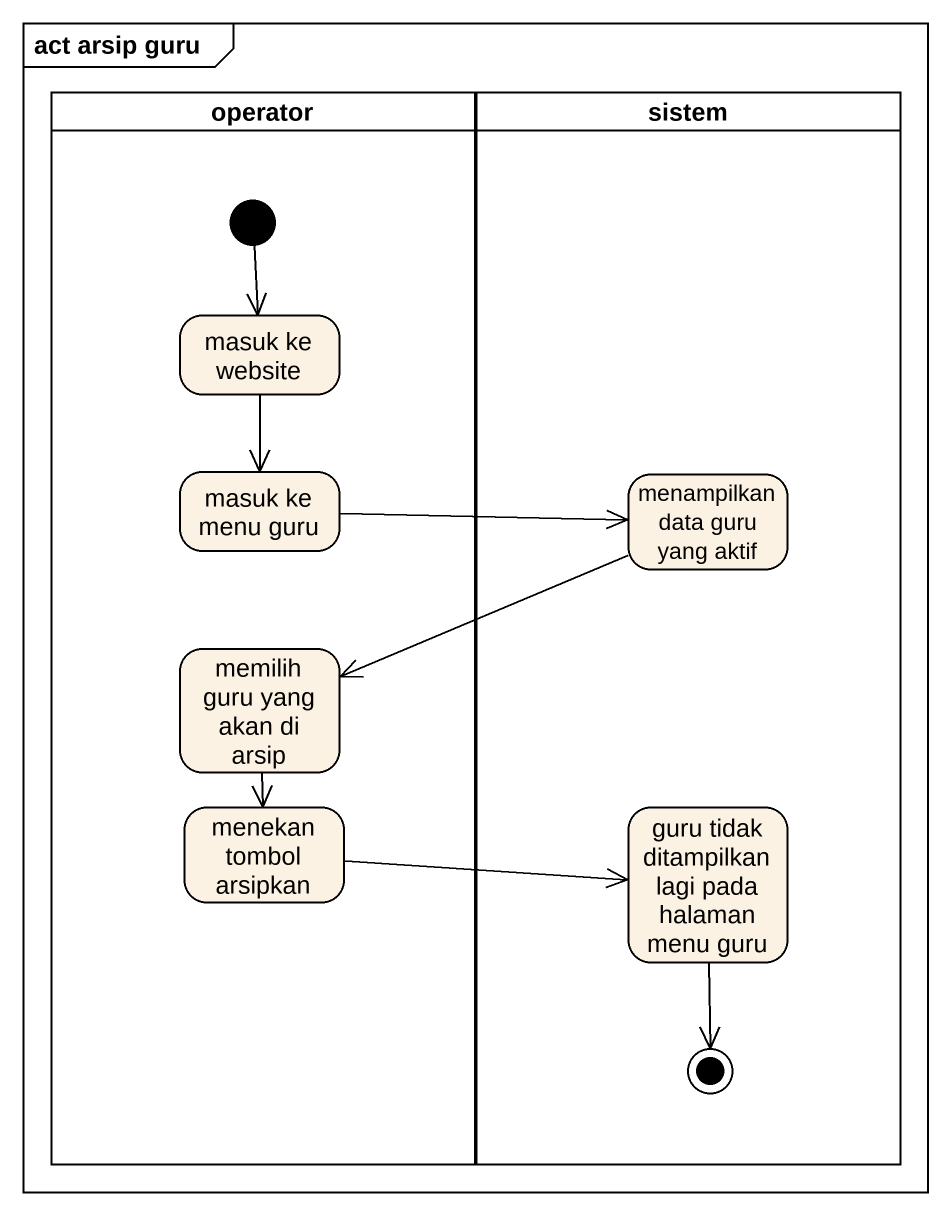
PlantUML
@startuml
mainframe act arsip guru
hide empty description
state operator <<partition>> {
  state "masuk ke website" as masuk_ke_website
  state "masuk ke menu guru" as masuk_ke_menu_guru
  state "memilih guru yang akan di arsip" as memilih_guru_yang_akan_di
  state "menekan tombol arsipkan" as menekan_tombol_arsipkan
  [*] --> masuk_ke_website
}
state sistem <<partition>> {
  state "menampilkan data guru yang aktif" as menampilkan_data_guru_yang
  state "guru tidak ditampilkan lagi pada halaman menu guru" as guru_tidak_ditampilkan_lagi
  guru_tidak_ditampilkan_lagi --> [*]
}
masuk_ke_website --> masuk_ke_menu_guru
masuk_ke_menu_guru -right-> menampilkan_data_guru_yang
menampilkan_data_guru_yang -left-> memilih_guru_yang_akan_di
memilih_guru_yang_akan_di --> menekan_tombol_arsipkan
menekan_tombol_arsipkan -right-> guru_tidak_ditampilkan_lagi
@enduml
